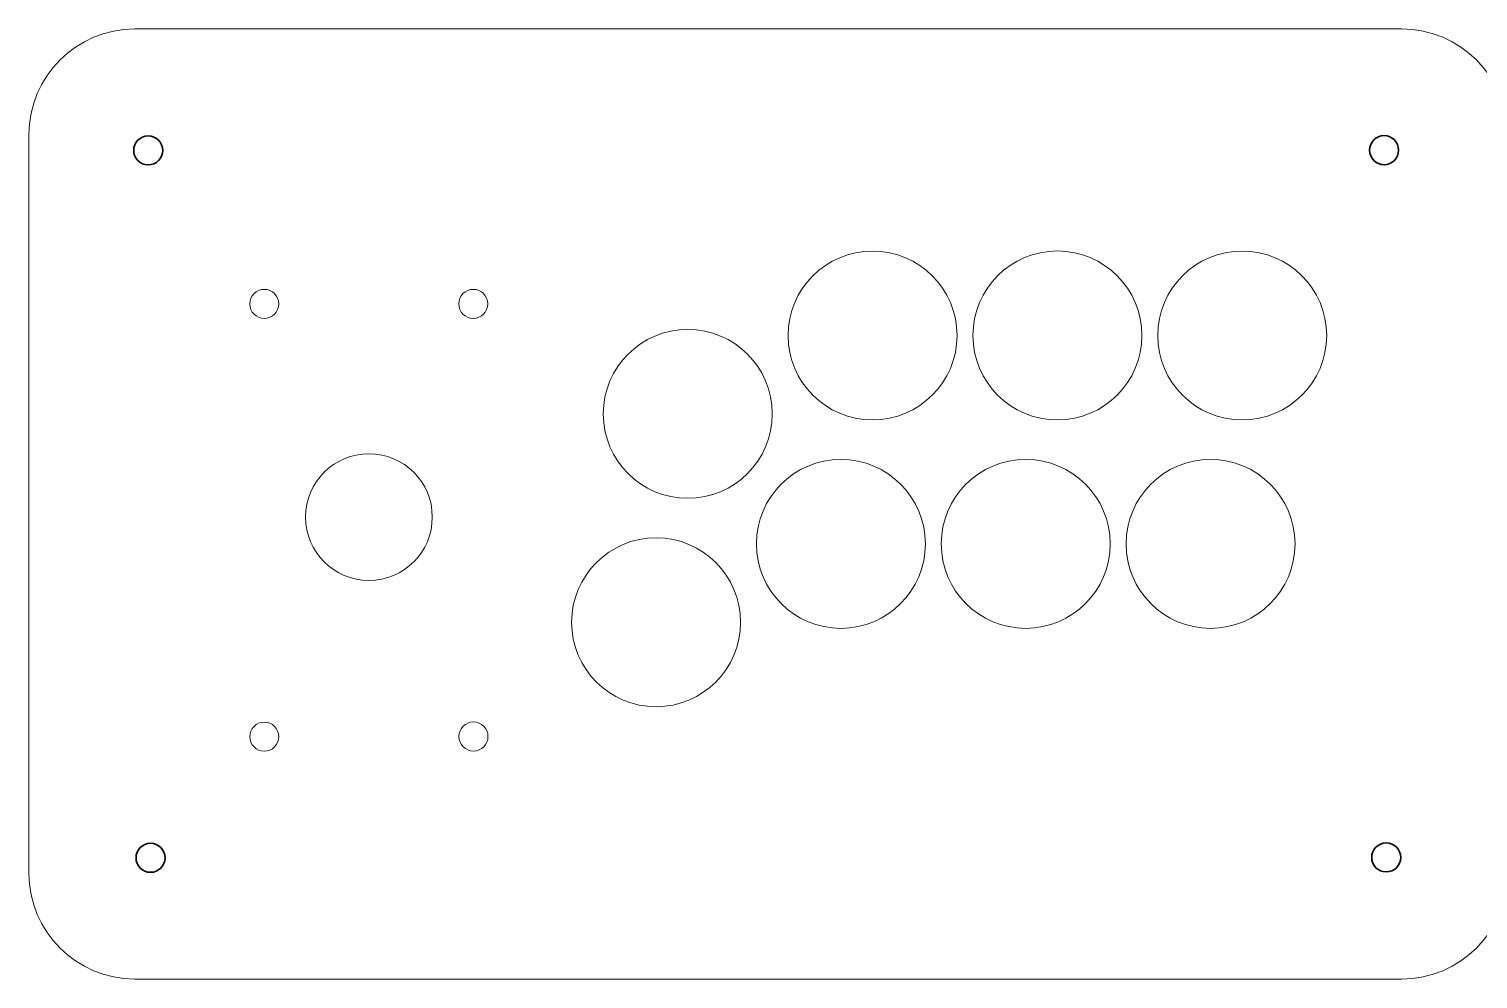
# Model space of a CAD drawing. Header units: millimetres. Extents: x 198 to 2216, y -826 to 151.
# Drawn here: x 252.1 to 526.5, y -655.9 to -475.9 of the extents above; entities that cross this region are included whole.
import ezdxf

# ---------------------------------------------------------------- set-up
doc = ezdxf.new("R2010")
doc.units = ezdxf.units.MM
doc.header["$MEASUREMENT"] = 0
doc.layers.add('Layer 1', color=7, linetype='Continuous')

msp = doc.modelspace()

# ---------------------------------------------------------------- linework, layer by layer
at = {"layer": 'Layer 1', "color": 250, "lineweight": 35}
for centre in [(274.6862, -498.8558), (508.7357, -498.8158), (275.1256, -632.8808), (509.1357, -632.8153)]:
    msp.add_ellipse(centre, major_axis=(0, 2.75), ratio=1, dxfattribs=at)
at = {"layer": 'Layer 1', "color": 250, "lineweight": 18}
for centre, major_axis, ratio in [((411.8655, -533.9254), (0, 16), 1), ((446.8655, -533.9129), (0, 16), 1), ((481.8655, -533.9254), (0, 16), 1), ((296.6664, -527.9385), (0, 2.75), 1), ((336.2414, -527.9385), (0, 2.75), 1), ((376.8655, -548.7754), (0, 16), 1), ((316.4884, -568.3255), (0, 12.0001), 0.99999167), ((405.8655, -573.4129), (0, 16), 1), ((440.8656, -573.4129), (0, 16), 1), ((475.8655, -573.4129), (0, 16), 1), ((370.8655, -588.2629), (0, 16), 1), ((296.6664, -609.9386), (0, 2.75), 1), ((336.2789, -609.901), (0, 2.75), 1)]:
    msp.add_ellipse(centre, major_axis=major_axis, ratio=ratio, dxfattribs=at)
msp.add_open_spline([(272.1057, -475.8523), (272.1057, -475.8523), (512.1056, -475.8523), (512.1056, -475.8523), (523.1056, -475.8523), (532.1056, -484.8523), (532.1056, -495.8522), (532.1056, -495.8522), (532.1056, -635.8524), (532.1056, -635.8524), (532.1056, -646.8523), (523.1056, -655.8523), (512.1056, -655.8523), (512.1056, -655.8523), (272.1057, -655.8523), (272.1057, -655.8523), (261.1056, -655.8523), (252.1056, -646.8523), (252.1056, -635.8524), (252.1056, -635.8524), (252.1056, -495.8522), (252.1056, -495.8522), (252.1056, -484.8523), (261.1056, -475.8523), (272.1057, -475.8523)], degree=3, knots=[0, 0, 0, 0, 0.125, 0.125, 0.125, 0.25, 0.25, 0.25, 0.375, 0.375, 0.375, 0.5, 0.5, 0.5, 0.625, 0.625, 0.625, 0.75, 0.75, 0.75, 0.875, 0.875, 0.875, 1, 1, 1, 1], dxfattribs=at)

doc.saveas('drawing.dxf')
